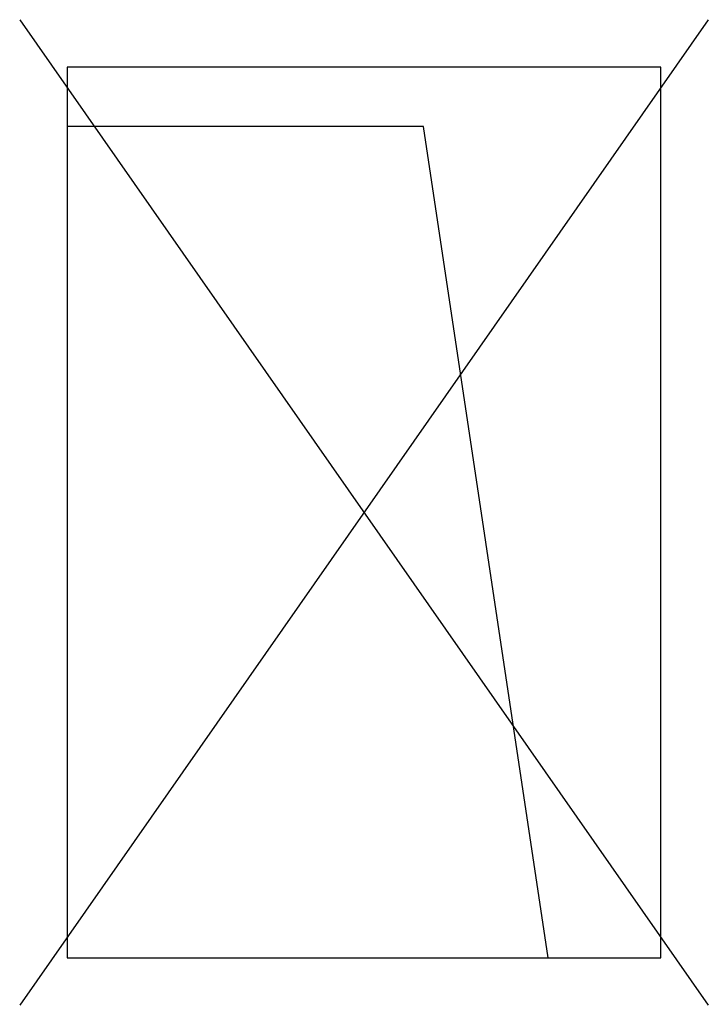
# Model space of a CAD drawing. Header units: metres. Extents: x -0.04 to 0.54, y -0.04 to 0.79.
import ezdxf

# ---------------------------------------------------------------- set-up
doc = ezdxf.new("R2010")
doc.units = ezdxf.units.M

msp = doc.modelspace()

# ---------------------------------------------------------------- linework, layer by layer
for p, q in [((0.54, 0.79), (-0.04, -0.04)), ((-0.04, 0.79), (0.54, -0.04)), ((0.3, 0.7), (0, 0.7)), ((0.40526, 0), (0.3, 0.7))]:
    msp.add_line(p, q)
msp.add_lwpolyline([(0.5, 0), (0.5, 0.75), (0, 0.75), (0, 0)], close=True)

doc.saveas('drawing.dxf')
